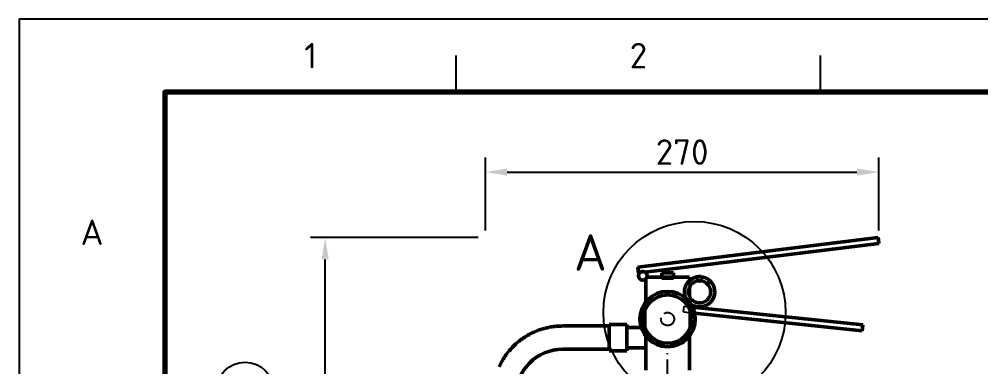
# Model space of a CAD drawing. Header units: millimetres. Extents: x 0 to 420, y 0 to 297.
# Drawn here: x 0 to 132, y 249.3 to 297 of the extents above; entities that cross this region are included whole.
import ezdxf
from ezdxf.enums import TextEntityAlignment as Align

# ---------------------------------------------------------------- set-up
doc = ezdxf.new("R2010")
doc.units = ezdxf.units.MM
doc.linetypes.add('ISO02-TRAZOS', pattern=[3.75, 3, -0.75])
doc.linetypes.add('ISO04-TRAZO-PUNTO', pattern=[7.625, 6, -0.75, 0.125, -0.75])
for name, color, linetype, lineweight in [('01-VISIBLE', 7, 'CONTINUOUS', 50), ('02-OCULTA', 4, 'ISO02-TRAZOS', 25), ('03-EJE', 1, 'ISO04-TRAZO-PUNTO', 25), ('04-COTA', 3, 'CONTINUOUS', 25), ('06-TEXTO', 7, 'CONTINUOUS', 25), ('07-RECUADRO', 7, 'CONTINUOUS', 70), ('08-FINA', 5, 'CONTINUOUS', 25)]:
    doc.layers.add(name, color=color, linetype=linetype, lineweight=lineweight)
doc.styles.add('ISO3098', font='isocpeur.ttf')
doc.dimstyles.new('FLAMA-ISO', dxfattribs={"dimtxt": 3.5, "dimasz": 3, "dimexe": 2, "dimexo": 1, "dimgap": 1, "dimtad": 1, "dimdec": 1, "dimtxsty": 'ISO3098', "dimcen": 2.5, "dimclrd": 3, "dimclre": 3, "dimclrt": 3, "dimazin": 3, "dimtfac": 1, "dimtmove": 0, "dimatfit": 3, "dimlwd": 25, "dimlwe": 25})

msp = doc.modelspace()

# ---------------------------------------------------------------- linework, layer by layer
at = {"layer": '01-VISIBLE'}
for p, q in [((84.903, 262.948), (117.901, 267)), ((117.998, 266.206), (117.901, 267)), ((85.913, 262.266), (117.998, 266.206)), ((85, 262.154), (84.903, 262.948)), ((85, 262.154), (85.173, 262.176)), ((86.8, 261.554), (91.2, 261.554)), ((88.2, 261.554), (88.2, 262.154)), ((89.8, 261.554), (89.8, 262.154)), ((92, 261.093), (92, 261.554)), ((86, 258.145), (86, 261.307)), ((92, 258.962), (92, 260.146)), ((92.422, 257.466), (115.799, 255.009)), ((92.711, 256.631), (115.715, 254.213)), ((81, 254.861), (74.6, 254.861)), ((83.4, 255.061), (81, 255.061)), ((115.715, 254.213), (115.799, 255.009)), ((85.379, 254.661), (83.4, 254.661)), ((86, 248.795), (86, 253.48)), ((92, 248.795), (92, 253.48)), ((81, 251.661), (74.6, 251.661)), ((83.4, 251.461), (81, 251.461)), ((86, 251.861), (83.4, 251.861))]:
    msp.add_line(p, q, dxfattribs=at)
for points in [[(86.166, 261.554), (86.271, 261.554), (86.377, 261.554), (86.483, 261.554), (86.589, 261.554), (86.694, 261.554), (86.8, 261.554)], [(88.2, 262.154), (88.3, 262.154), (88.4, 262.154), (88.5, 262.154), (88.6, 262.154), (88.7, 262.154), (88.8, 262.154), (88.9, 262.154), (89, 262.154), (89.1, 262.154), (89.2, 262.154), (89.3, 262.154), (89.4, 262.154), (89.5, 262.154), (89.6, 262.154), (89.7, 262.154), (89.8, 262.154)], [(92, 261.554), (91.886, 261.554), (91.771, 261.554), (91.657, 261.554), (91.543, 261.554), (91.429, 261.554), (91.314, 261.554), (91.2, 261.554)], [(93.4, 261.074), (93.5, 261.071), (93.6, 261.061), (93.7, 261.044), (93.797, 261.021), (93.894, 260.992), (93.987, 260.956), (94.079, 260.914), (94.167, 260.866), (94.252, 260.813), (94.334, 260.754), (94.411, 260.689), (94.484, 260.62), (94.552, 260.546), (94.615, 260.468), (94.672, 260.386), (94.725, 260.3), (94.771, 260.211), (94.811, 260.119), (94.846, 260.024), (94.873, 259.927), (94.895, 259.829), (94.91, 259.73), (94.918, 259.63), (94.92, 259.529), (94.915, 259.429), (94.903, 259.329), (94.885, 259.23), (94.86, 259.133), (94.829, 259.037), (94.792, 258.944), (94.749, 258.853), (94.699, 258.765), (94.644, 258.681), (94.584, 258.601), (94.518, 258.525), (94.448, 258.453), (94.373, 258.386), (94.293, 258.325), (94.21, 258.268), (94.123, 258.217), (94.034, 258.173), (93.941, 258.134), (93.846, 258.101), (93.749, 258.075), (93.65, 258.055), (93.551, 258.042), (93.45, 258.035), (93.35, 258.035), (93.249, 258.042), (93.15, 258.055), (93.051, 258.075), (92.954, 258.101), (92.859, 258.134), (92.766, 258.173), (92.677, 258.217), (92.59, 258.268), (92.507, 258.325), (92.427, 258.386), (92.352, 258.453), (92.282, 258.525), (92.216, 258.601), (92.156, 258.681), (92.101, 258.765), (92.051, 258.853), (92.008, 258.944), (91.971, 259.037), (91.94, 259.133), (91.915, 259.23), (91.897, 259.329), (91.885, 259.429), (91.88, 259.529), (91.882, 259.63), (91.89, 259.73), (91.905, 259.829), (91.927, 259.927), (91.954, 260.024), (91.989, 260.119), (92.029, 260.211), (92.075, 260.3), (92.128, 260.386), (92.185, 260.468), (92.248, 260.546), (92.316, 260.62), (92.389, 260.689), (92.466, 260.754), (92.548, 260.813), (92.633, 260.866), (92.721, 260.914), (92.813, 260.956), (92.906, 260.992), (93.003, 261.021), (93.1, 261.044), (93.2, 261.061), (93.3, 261.071), (93.4, 261.074)], [(74.6, 254.861), (74.499, 254.86), (74.399, 254.859), (74.298, 254.856), (74.198, 254.852), (74.098, 254.848), (73.997, 254.842), (73.897, 254.835), (73.797, 254.827), (73.697, 254.818), (73.597, 254.808), (73.497, 254.797), (73.397, 254.785), (73.297, 254.772), (73.198, 254.758), (73.098, 254.742), (72.999, 254.726), (72.9, 254.709), (72.801, 254.691), (72.702, 254.671), (72.604, 254.651), (72.506, 254.629), (72.408, 254.607), (72.31, 254.584), (72.213, 254.559), (72.115, 254.534), (72.018, 254.507), (71.922, 254.479), (71.825, 254.451), (71.729, 254.421), (71.633, 254.391), (71.538, 254.359), (71.443, 254.327), (71.348, 254.293), (71.254, 254.259), (71.16, 254.223), (71.066, 254.187), (70.973, 254.149), (70.88, 254.111), (70.787, 254.071), (70.695, 254.031), (70.604, 253.989), (70.513, 253.947), (70.422, 253.904), (70.332, 253.86), (70.242, 253.814), (70.152, 253.768), (70.064, 253.721), (69.975, 253.673), (69.887, 253.624), (69.8, 253.575), (69.713, 253.524), (69.627, 253.472), (69.541, 253.42), (69.456, 253.366), (69.371, 253.312), (69.287, 253.257), (69.204, 253.201), (69.121, 253.144), (69.039, 253.086), (68.957, 253.027), (68.876, 252.968), (68.796, 252.907), (68.716, 252.846), (68.637, 252.784), (68.559, 252.721), (68.481, 252.658), (68.404, 252.593), (68.327, 252.528), (68.251, 252.462), (68.176, 252.395), (68.102, 252.327), (68.028, 252.259), (67.955, 252.19), (67.883, 252.12), (67.812, 252.049), (67.741, 251.977), (67.671, 251.905), (67.602, 251.832), (67.533, 251.759), (67.466, 251.684), (67.399, 251.609), (67.333, 251.534), (67.268, 251.457), (67.203, 251.38), (67.139, 251.302), (67.077, 251.224), (67.015, 251.145), (66.953, 251.065), (66.893, 250.984), (66.833, 250.903), (66.775, 250.822), (66.717, 250.74), (66.66, 250.657), (66.604, 250.573), (66.549, 250.489), (66.494, 250.405), (66.441, 250.319), (66.389, 250.234), (66.337, 250.147), (66.286, 250.061), (66.236, 249.973), (66.187, 249.886), (66.139, 249.797), (66.092, 249.708), (66.046, 249.619), (66.001, 249.529), (65.957, 249.439), (65.914, 249.348), (65.871, 249.257)], [(81, 251.461), (81, 251.561), (81, 251.661), (81, 251.761), (81, 251.861), (81, 251.961), (81, 252.061), (81, 252.161), (81, 252.261), (81, 252.361), (81, 252.461), (81, 252.561), (81, 252.661), (81, 252.761), (81, 252.861), (81, 252.961), (81, 253.061), (81, 253.161), (81, 253.261), (81, 253.361), (81, 253.461), (81, 253.561), (81, 253.661), (81, 253.761), (81, 253.861), (81, 253.961), (81, 254.061), (81, 254.161), (81, 254.261), (81, 254.361), (81, 254.461), (81, 254.561), (81, 254.661), (81, 254.761), (81, 254.861), (81, 254.961), (81, 255.061)], [(83.4, 251.461), (83.4, 251.561), (83.4, 251.661), (83.4, 251.761), (83.4, 251.861), (83.4, 251.961), (83.4, 252.061), (83.4, 252.161), (83.4, 252.261), (83.4, 252.361), (83.4, 252.461), (83.4, 252.561), (83.4, 252.661), (83.4, 252.761), (83.4, 252.861), (83.4, 252.961), (83.4, 253.061), (83.4, 253.161), (83.4, 253.261), (83.4, 253.361), (83.4, 253.461), (83.4, 253.561), (83.4, 253.661), (83.4, 253.761), (83.4, 253.861), (83.4, 253.961), (83.4, 254.061), (83.4, 254.161), (83.4, 254.261), (83.4, 254.361), (83.4, 254.461), (83.4, 254.561), (83.4, 254.661), (83.4, 254.761), (83.4, 254.861), (83.4, 254.961), (83.4, 255.061)]]:
    msp.add_lwpolyline(points, dxfattribs=at)
for centre, radius in [((85.6, 261.754), 0.6), ((89, 255.813), 3.32)]:
    msp.add_circle(centre, radius, dxfattribs=at)
for centre, radius, start, end in [((93.4, 259.554), 2.08, 94.58856, -154.26659), ((93.4, 259.554), 2.08, -124.97797, 85.41144), ((93.4, 261.354), 0.32, 90, 121.33221), ((93.4, 259.554), 2.08, 90, 94.58856), ((93.4, 261.354), 0.32, 58.66779, 90), ((93.4, 259.554), 2.08, 85.41144, 90), ((93.4, 259.554), 1.52, 90, 95.3682), ((93.4, 261.354), 0.32, -116.38433, -63.61567), ((93.4, 259.554), 1.52, 84.6318, 90), ((89, 255.813), 3.8, 90, -90), ((89, 255.813), 3.8, -90, 90), ((74.6, 245.261), 6.4, 90, 180)]:
    msp.add_arc(centre, radius, start, end, dxfattribs=at)
at = {"layer": '02-OCULTA'}
for p, q in [((84.903, 262.948), (117.901, 267)), ((117.998, 266.206), (117.901, 267)), ((85, 262.154), (117.998, 266.206)), ((85, 262.154), (84.903, 262.948)), ((85.173, 262.176), (85.913, 262.266)), ((86, 261.307), (86, 261.554)), ((86, 248.795), (86, 261.554)), ((86.8, 261.554), (91.2, 261.554)), ((88.2, 261.354), (88.2, 261.554)), ((89.8, 261.354), (89.8, 261.554)), ((92, 248.795), (92, 261.554)), ((92, 260.146), (92, 261.093)), ((92, 253.48), (92, 258.962)), ((86, 253.48), (86, 258.145)), ((91.204, 256.789), (91.288, 257.585)), ((91.204, 256.789), (91.288, 257.585)), ((91.288, 257.585), (92.422, 257.466)), ((91.288, 257.585), (115.799, 255.009)), ((91.204, 256.789), (92.711, 256.631)), ((91.204, 256.789), (115.715, 254.213)), ((115.715, 254.213), (115.799, 255.009)), ((86, 254.661), (85.379, 254.661))]:
    msp.add_line(p, q, dxfattribs=at)
for points in [[(86, 261.554), (86.028, 261.554), (86.055, 261.554), (86.083, 261.554), (86.11, 261.554), (86.138, 261.554), (86.166, 261.554)], [(86, 261.554), (86.1, 261.554), (86.2, 261.554), (86.3, 261.554), (86.4, 261.554), (86.5, 261.554), (86.6, 261.554), (86.7, 261.554), (86.8, 261.554)], [(89.8, 262.154), (89.7, 262.154), (89.6, 262.154), (89.5, 262.154), (89.4, 262.154), (89.3, 262.154), (89.2, 262.154), (89.1, 262.154), (89, 262.154), (88.9, 262.154), (88.8, 262.154), (88.7, 262.154), (88.6, 262.154), (88.5, 262.154), (88.4, 262.154), (88.3, 262.154), (88.2, 262.154)], [(92, 261.554), (91.9, 261.554), (91.8, 261.554), (91.7, 261.554), (91.6, 261.554), (91.5, 261.554), (91.4, 261.554), (91.3, 261.554), (91.2, 261.554)], [(93.234, 261.628), (93.149, 261.553), (93.096, 261.453), (93.08, 261.34), (93.105, 261.23), (93.167, 261.135), (93.258, 261.068)], [(93.566, 261.628), (93.651, 261.553), (93.704, 261.453), (93.72, 261.34), (93.695, 261.23), (93.633, 261.135), (93.542, 261.068)], [(89.8, 261.354), (89.7, 261.354), (89.6, 261.354), (89.5, 261.354), (89.4, 261.354), (89.3, 261.354), (89.2, 261.354), (89.1, 261.354), (89, 261.354), (88.9, 261.354), (88.8, 261.354), (88.7, 261.354), (88.6, 261.354), (88.5, 261.354), (88.4, 261.354), (88.3, 261.354), (88.2, 261.354)], [(88.2, 261.354), (88.3, 261.354), (88.4, 261.354), (88.5, 261.354), (88.6, 261.354), (88.7, 261.354), (88.8, 261.354), (88.9, 261.354), (89, 261.354), (89.1, 261.354), (89.2, 261.354), (89.3, 261.354), (89.4, 261.354), (89.5, 261.354), (89.6, 261.354), (89.7, 261.354), (89.8, 261.354)], [(81, 255.061), (81, 254.961), (81, 254.861), (81, 254.761), (81, 254.661), (81, 254.561), (81, 254.461), (81, 254.361), (81, 254.261), (81, 254.161), (81, 254.061), (81, 253.961), (81, 253.861), (81, 253.761), (81, 253.661), (81, 253.561), (81, 253.461), (81, 253.361), (81, 253.261), (81, 253.161), (81, 253.061), (81, 252.961), (81, 252.861), (81, 252.761), (81, 252.661), (81, 252.561), (81, 252.461), (81, 252.361), (81, 252.261), (81, 252.161), (81, 252.061), (81, 251.961), (81, 251.861), (81, 251.761), (81, 251.661), (81, 251.561), (81, 251.461)], [(81, 251.661), (81, 251.761), (81, 251.861), (81, 251.961), (81, 252.061), (81, 252.161), (81, 252.261), (81, 252.361), (81, 252.461), (81, 252.561), (81, 252.661), (81, 252.761), (81, 252.861), (81, 252.961), (81, 253.061), (81, 253.161), (81, 253.261), (81, 253.361), (81, 253.461), (81, 253.561), (81, 253.661), (81, 253.761), (81, 253.861), (81, 253.961), (81, 254.061), (81, 254.161), (81, 254.261), (81, 254.361), (81, 254.461), (81, 254.561), (81, 254.661), (81, 254.761), (81, 254.861)], [(81, 254.861), (81, 254.761), (81, 254.661), (81, 254.561), (81, 254.461), (81, 254.361), (81, 254.261), (81, 254.161), (81, 254.061), (81, 253.961), (81, 253.861), (81, 253.761), (81, 253.661), (81, 253.561), (81, 253.461), (81, 253.361), (81, 253.261), (81, 253.161), (81, 253.061), (81, 252.961), (81, 252.861), (81, 252.761), (81, 252.661), (81, 252.561), (81, 252.461), (81, 252.361), (81, 252.261), (81, 252.161), (81, 252.061), (81, 251.961), (81, 251.861), (81, 251.761), (81, 251.661)], [(83.4, 255.061), (83.4, 254.961), (83.4, 254.861), (83.4, 254.761), (83.4, 254.661), (83.4, 254.561), (83.4, 254.461), (83.4, 254.361), (83.4, 254.261), (83.4, 254.161), (83.4, 254.061), (83.4, 253.961), (83.4, 253.861), (83.4, 253.761), (83.4, 253.661), (83.4, 253.561), (83.4, 253.461), (83.4, 253.361), (83.4, 253.261), (83.4, 253.161), (83.4, 253.061), (83.4, 252.961), (83.4, 252.861), (83.4, 252.761), (83.4, 252.661), (83.4, 252.561), (83.4, 252.461), (83.4, 252.361), (83.4, 252.261), (83.4, 252.161), (83.4, 252.061), (83.4, 251.961), (83.4, 251.861), (83.4, 251.761), (83.4, 251.661), (83.4, 251.561), (83.4, 251.461)], [(83.4, 251.861), (83.4, 251.961), (83.4, 252.061), (83.4, 252.161), (83.4, 252.261), (83.4, 252.361), (83.4, 252.461), (83.4, 252.561), (83.4, 252.661), (83.4, 252.761), (83.4, 252.861), (83.4, 252.961), (83.4, 253.061), (83.4, 253.161), (83.4, 253.261), (83.4, 253.361), (83.4, 253.461), (83.4, 253.561), (83.4, 253.661), (83.4, 253.761), (83.4, 253.861), (83.4, 253.961), (83.4, 254.061), (83.4, 254.161), (83.4, 254.261), (83.4, 254.361), (83.4, 254.461), (83.4, 254.561), (83.4, 254.661)], [(83.4, 254.661), (83.4, 254.561), (83.4, 254.461), (83.4, 254.361), (83.4, 254.261), (83.4, 254.161), (83.4, 254.061), (83.4, 253.961), (83.4, 253.861), (83.4, 253.761), (83.4, 253.661), (83.4, 253.561), (83.4, 253.461), (83.4, 253.361), (83.4, 253.261), (83.4, 253.161), (83.4, 253.061), (83.4, 252.961), (83.4, 252.861), (83.4, 252.761), (83.4, 252.661), (83.4, 252.561), (83.4, 252.461), (83.4, 252.361), (83.4, 252.261), (83.4, 252.161), (83.4, 252.061), (83.4, 251.961), (83.4, 251.861)], [(86, 251.861), (86, 251.961), (86, 252.061), (86, 252.161), (86, 252.261), (86, 252.361), (86, 252.461), (86, 252.561), (86, 252.661), (86, 252.761), (86, 252.861), (86, 252.961), (86, 253.061), (86, 253.161), (86, 253.261), (86, 253.361), (86, 253.461), (86, 253.561), (86, 253.661), (86, 253.761), (86, 253.861), (86, 253.961), (86, 254.061), (86, 254.161), (86, 254.261), (86, 254.361), (86, 254.461), (86, 254.561), (86, 254.661)], [(86, 254.661), (86, 254.561), (86, 254.461), (86, 254.361), (86, 254.261), (86, 254.161), (86, 254.061), (86, 253.961), (86, 253.861), (86, 253.761), (86, 253.661), (86, 253.561), (86, 253.461), (86, 253.361), (86, 253.261), (86, 253.161), (86, 253.061), (86, 252.961), (86, 252.861), (86, 252.761), (86, 252.661), (86, 252.561), (86, 252.461), (86, 252.361), (86, 252.261), (86, 252.161), (86, 252.061), (86, 251.961), (86, 251.861)]]:
    msp.add_lwpolyline(points, dxfattribs=at)
for centre, radius in [((85.6, 261.754), 0.6), ((93.4, 261.354), 0.32), ((89, 255.813), 3.8), ((89, 255.813), 0.9), ((89, 255.813), 0.9)]:
    msp.add_circle(centre, radius, dxfattribs=at)
msp.add_arc((93.4, 259.554), 2.08, -154.26659, -124.97797, dxfattribs=at)
at = {"layer": '03-EJE'}
msp.add_line((89, 168), (89, 251.795), dxfattribs=at)
at = {"layer": '07-RECUADRO'}
msp.add_lwpolyline([(20, 10), (410, 10), (410, 287), (20, 287)], close=True, dxfattribs=at)
at = {"layer": '08-FINA'}
for p, q in [((60, 287), (60, 292)), ((110, 287), (110, 292))]:
    msp.add_line(p, q, dxfattribs=at)
msp.add_lwpolyline([(0, 0), (420, 0), (420, 297), (0, 297)], close=True, dxfattribs=at)
for centre, radius in [((92.7, 256.716), 12.5), ((31, 245.89), 4)]:
    msp.add_circle(centre, radius, dxfattribs=at)

# ---------------------------------------------------------------- texts
at = {"layer": '06-TEXTO', "style": 'ISO3098'}
for s, height, p in [('1', 3.5, (40, 292)), ('2', 3.5, (85, 292)), ('A', 3.5, (10, 267.75)), ('A', 5, (78.411, 264.966))]:
    msp.add_text(s, height=height, dxfattribs=at).set_placement(p, align=Align.MIDDLE_CENTER)

# ---------------------------------------------------------------- dimensions: what is measured, and where the dimension line sits
at = {"layer": '04-COTA'}
msp.add_linear_dim(base=(64, 276), p1=(64, 267), p2=(117.998, 267), dimstyle='FLAMA-ISO', override={"dimlfac": 5}, dxfattribs=at).render()
msp.add_linear_dim(base=(42, 173), p1=(64, 173), p2=(64, 267), angle=90, dimstyle='FLAMA-ISO', override={"dimlfac": 5}, dxfattribs=at).render()

doc.saveas('drawing.dxf')
